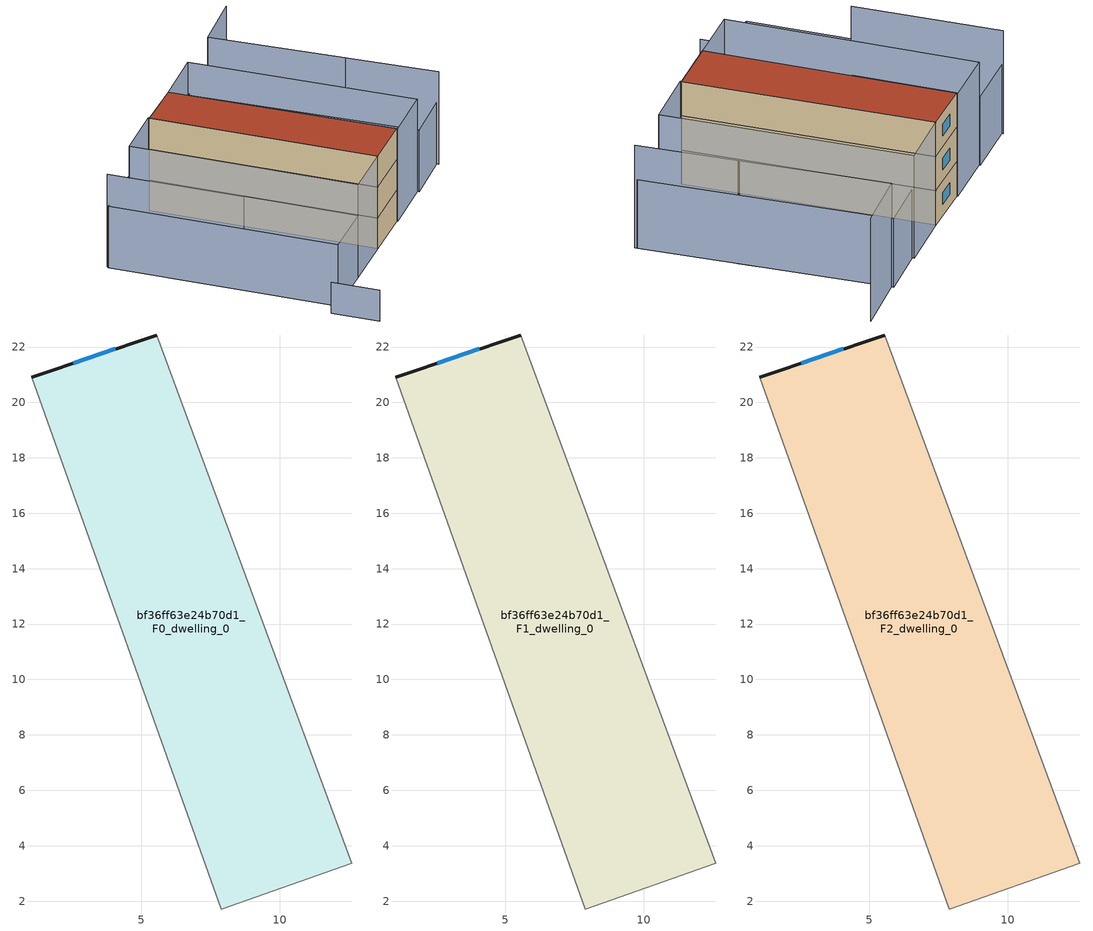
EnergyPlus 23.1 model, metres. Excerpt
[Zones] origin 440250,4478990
bf36ff63e24b70d1_F0_dwelling_0
 floor ground (EU_floor_Construction): 5.57,22.44 12.6,3.37 7.9,1.71 1.06,20.92 z0
 wall outside (EU_wall_Construction): 5.57,22.44 1.06,20.92 z0:3
 wall adiabatic (EU_wall_Construction): 1.06,20.92 7.9,1.71 12.6,3.37 5.57,22.44 z0:3
 window (EU_Window_Construction): 4.08,21.93 2.56,21.42 z0.99:2.01
bf36ff63e24b70d1_F1_dwelling_0
 floor to bf36ff63e24b70d1_F0_dwelling_0 (EU_floor_Construction): 5.57,22.44 12.6,3.37 7.9,1.71 1.06,20.92 z3
 wall outside (EU_wall_Construction): 5.57,22.44 1.06,20.92 z3:6
 wall adiabatic (EU_wall_Construction): 1.06,20.92 7.9,1.71 12.6,3.37 5.57,22.44 z3:6
 window (EU_Window_Construction): 4.08,21.93 2.56,21.42 z3.99:5.01
bf36ff63e24b70d1_F2_dwelling_0
 floor to bf36ff63e24b70d1_F1_dwelling_0 (EU_floor_Construction): 5.57,22.44 12.6,3.37 7.9,1.71 1.06,20.92 z6
 wall outside (EU_wall_Construction): 5.57,22.44 1.06,20.92 z6:9
 wall adiabatic (EU_wall_Construction): 1.06,20.92 7.9,1.71 12.6,3.37 5.57,22.44 z6:9
 window (EU_Window_Construction): 4.08,21.93 2.56,21.42 z6.99:8.01
 roof outside (EU_roof_Construction): 12.6,3.37 5.57,22.44 1.06,20.92 7.9,1.71 z9
shading: -3.14,-1.97 -1.68,-6.01 z0:3; -3.77,19.39 3.08,0.03 / 3.08,0.03 -1.86,-1.71 / -1.86,-1.71 -8.7,17.64 / -8.7,17.64 -3.77,19.39 / 17.72,4.98 10.38,24.02 / 10.38,24.02 15.05,25.82 / 15.05,25.82 22.39,6.78 / 22.39,6.78 17.72,4.98 z0:6; -8.66,17.78 -4.5,6.35 / 22.45,6.6 19.44,14.32 / 19.46,14.28 14.99,25.59 / 14.99,25.59 20.18,27.64 / 3.08,0.01 -3.74,19.3 / -3.74,19.3 1.07,21.01 / 1.07,21.01 7.9,1.71 / 7.9,1.71 3.08,0.01 / 12.63,3.28 5.57,22.44 / 5.57,22.44 10.6,24.29 / 10.6,24.29 17.66,5.13 / 17.66,5.13 12.63,3.28 z0:9
[Building]
EU S2 Campaign: North Axis=0; Terrain=City; Solar Distribution=FullExterior
[Site:Location]
Madrid: Latitude=40.5; Longitude=-3.5; Time Zone=1; Elevation=609
[SizingPeriod:WeatherFileDays]
AnnualSizingPeriod: Begin Month=1; Begin Day of Month=1; End Month=12; End Day of Month=31; Day of Week for Start Day=Monday; Use Weather File Daylight Saving Period=No; Use Weather File Rain and Snow Indicators=No
[MATERIAL]
EU_InternalMass_Material: Roughness=MediumRough; Thickness=0.1; Conductivity=1; Density=1800; Specific Heat=900; Thermal Absorptance=0.9; Solar Absorptance=0.7; Visible Absorptance=0.7
[MATERIAL:NOMASS] Roughness=MediumRough; Thermal Absorptance=0.9; Solar Absorptance=0.7; Visible Absorptance=0.7
Name | Thermal Resistance
EU_wall_NoMass | 0.609216
EU_roof_NoMass | 0.513268
EU_floor_NoMass | 0.568163
[WINDOWMATERIAL:SIMPLEGLAZINGSYSTEM]
EU_Window_SimpleGlazing: UFactor=5.50606; Solar Heat Gain Coefficient=0.85; Visible Transmittance=0.85
[CONSTRUCTION]
EU_wall_Construction: EU_wall_NoMass
EU_roof_Construction: EU_roof_NoMass
EU_floor_Construction: EU_floor_NoMass
EU_Window_Construction: EU_Window_SimpleGlazing
EU_InternalMass_Construction: EU_InternalMass_Material
[ZONE] Type=1; Multiplier=1; Ceiling Height=autocalculate; Volume=297.261; Floor Area=autocalculate; Part of Total Floor Area=Yes
bf36ff63e24b70d1_F0_dwelling_0; bf36ff63e24b70d1_F1_dwelling_0; bf36ff63e24b70d1_F2_dwelling_0
[INTERNALMASS] Construction=EU_InternalMass_Construction; Surface Area=99.087
Name | Zone or ZoneList
bf36ff63e24b70d1_F0_dwelling_0_EU_InternalMass | bf36ff63e24b70d1_F0_dwelling_0
bf36ff63e24b70d1_F1_dwelling_0_EU_InternalMass | bf36ff63e24b70d1_F1_dwelling_0
bf36ff63e24b70d1_F2_dwelling_0_EU_InternalMass | bf36ff63e24b70d1_F2_dwelling_0
[OTHEREQUIPMENT] Fuel Type=Electricity; Design Level Calculation Method=Watts/Area; Power per Zone Floor Area=1; Fraction Latent=0; Fraction Radiant=0; Fraction Lost=0; Carbon Dioxide Generation Rate=0; EndUse Subcategory=EU_Step8_InternalGains
Name | Zone or ZoneList or Space or SpaceList | Schedule
EU_Step8_InternalGain_bf36ff63e24b70d1_F0_dwelling_0_f000 | bf36ff63e24b70d1_F0_dwelling_0 | EU_Step8_GainSchedule_bf36ff63e24b70d1_F0_dwelling_0_f000
EU_Step8_InternalGain_bf36ff63e24b70d1_F1_dwelling_0_f000 | bf36ff63e24b70d1_F1_dwelling_0 | EU_Step8_GainSchedule_bf36ff63e24b70d1_F1_dwelling_0_f000
EU_Step8_InternalGain_bf36ff63e24b70d1_F2_dwelling_0_f000 | bf36ff63e24b70d1_F2_dwelling_0 | EU_Step8_GainSchedule_bf36ff63e24b70d1_F2_dwelling_0_f000
[ZONEVENTILATION:DESIGNFLOWRATE] Schedule=EU_AlwaysOn; Design Flow Rate Calculation Method=AirChanges/Hour; Air Changes per Hour=0.752966; Ventilation Type=Natural; Fan Pressure Rise=0; Fan Total Efficiency=1; Constant Term Coefficient=1; Temperature Term Coefficient=0; Velocity Term Coefficient=0; Velocity Squared Term Coefficient=0; Minimum Indoor Temperature=-100; Maximum Indoor Temperature=100; Delta Temperature=-100; Minimum Outdoor Temperature=-100; Maximum Outdoor Temperature=100; Maximum Wind Speed=40
Name | Zone or ZoneList or Space or SpaceList
EU_ConstantAir_bf36ff63e24b70d1_F0_dwelling_0 | bf36ff63e24b70d1_F0_dwelling_0
EU_ConstantAir_bf36ff63e24b70d1_F1_dwelling_0 | bf36ff63e24b70d1_F1_dwelling_0
EU_ConstantAir_bf36ff63e24b70d1_F2_dwelling_0 | bf36ff63e24b70d1_F2_dwelling_0
[HVACTEMPLATE:THERMOSTAT] Constant Heating Setpoint=20; Constant Cooling Setpoint=50
EU_HeatOnly_bf36ff63e24b70d1_F0_dwelling_0; EU_HeatOnly_bf36ff63e24b70d1_F1_dwelling_0; EU_HeatOnly_bf36ff63e24b70d1_F2_dwelling_0
[HVACTEMPLATE:ZONE:IDEALLOADSAIRSYSTEM] System Availability Schedule=EU_AlwaysOn; Maximum Heating Supply Air Temperature=50; Minimum Cooling Supply Air Temperature=13; Maximum Heating Supply Air Humidity Ratio=0.0156; Minimum Cooling Supply Air Humidity Ratio=0.0077; Heating Limit=NoLimit; Cooling Limit=NoLimit; Heating Availability Schedule=EU_AlwaysOn; Cooling Availability Schedule=EU_CoolingOff; Dehumidification Control Type=ConstantSensibleHeatRatio; Cooling Sensible Heat Ratio=0.7; Dehumidification Setpoint=60; Humidification Control Type=None; Humidification Setpoint=30; Outdoor Air Method=None; Outdoor Air Flow Rate per Person=0.00944; Outdoor Air Flow Rate per Zone Floor Area=0; Outdoor Air Flow Rate per Zone=0; Demand Controlled Ventilation Type=None; Outdoor Air Economizer Type=NoEconomizer; Heat Recovery Type=None; Sensible Heat Recovery Effectiveness=0.7; Latent Heat Recovery Effectiveness=0.65
Name | Template Thermostat
bf36ff63e24b70d1_F0_dwelling_0 | EU_HeatOnly_bf36ff63e24b70d1_F0_dwelling_0
bf36ff63e24b70d1_F1_dwelling_0 | EU_HeatOnly_bf36ff63e24b70d1_F1_dwelling_0
bf36ff63e24b70d1_F2_dwelling_0 | EU_HeatOnly_bf36ff63e24b70d1_F2_dwelling_0
[SIZING:ZONE] Zone Cooling Design Supply Air Temperature Input Method=SupplyAirTemperature; Zone Cooling Design Supply Air Temperature=13; Zone Heating Design Supply Air Temperature Input Method=SupplyAirTemperature; Zone Heating Design Supply Air Temperature=50; Zone Cooling Design Supply Air Humidity Ratio=0.008; Zone Heating Design Supply Air Humidity Ratio=0.008; Cooling Design Air Flow Method=DesignDay; Cooling Design Air Flow Rate=0; Cooling Minimum Air Flow per Zone Floor Area=0.000762; Cooling Minimum Air Flow=0; Cooling Minimum Air Flow Fraction=0.2; Heating Design Air Flow Method=DesignDay; Heating Design Air Flow Rate=0; Heating Maximum Air Flow per Zone Floor Area=0.002032; Heating Maximum Air Flow=0.141576; Heating Maximum Air Flow Fraction=0.3; Account for Dedicated Outdoor Air System=No; Dedicated Outdoor Air System Control Strategy=NeutralSupplyAir; Dedicated Outdoor Air Low Setpoint Temperature for Design=autosize; Dedicated Outdoor Air High Setpoint Temperature for Design=autosize; Zone Load Sizing Method=Sensible Load Only No Latent Load; Zone Latent Cooling Design Supply Air Humidity Ratio Input Method=HumidityRatioDifference; Zone Cooling Design Supply Air Humidity Ratio Difference=0.005; Zone Latent Heating Design Supply Air Humidity Ratio Input Method=HumidityRatioDifference; Zone Humidification Design Supply Air Humidity Ratio Difference=0.005
bf36ff63e24b70d1_F0_dwelling_0; bf36ff63e24b70d1_F1_dwelling_0; bf36ff63e24b70d1_F2_dwelling_0
[SCHEDULE:CONSTANT]
Name | Hourly Value
EU_AlwaysOn | 1
EU_CoolingOff | 0
[SCHEDULE:FILE] Column Number=1; Rows to Skip at Top=0; Number of Hours of Data=8760; Column Separator=Comma; Interpolate to Timestep=No; Minutes per Item=60; Adjust Schedule for Daylight Savings=Yes
Name | File
EU_Step8_GainSchedule_bf36ff63e24b70d1_F0_dwelling_0_f000 | ../../schedules/bf36ff63e24b70d1/bf36ff63e24b70d1_F0_dwelling_0_f000_gain.csv
EU_Step8_GainSchedule_bf36ff63e24b70d1_F1_dwelling_0_f000 | ../../schedules/bf36ff63e24b70d1/bf36ff63e24b70d1_F1_dwelling_0_f000_gain.csv
EU_Step8_GainSchedule_bf36ff63e24b70d1_F2_dwelling_0_f000 | ../../schedules/bf36ff63e24b70d1/bf36ff63e24b70d1_F2_dwelling_0_f000_gain.csv
